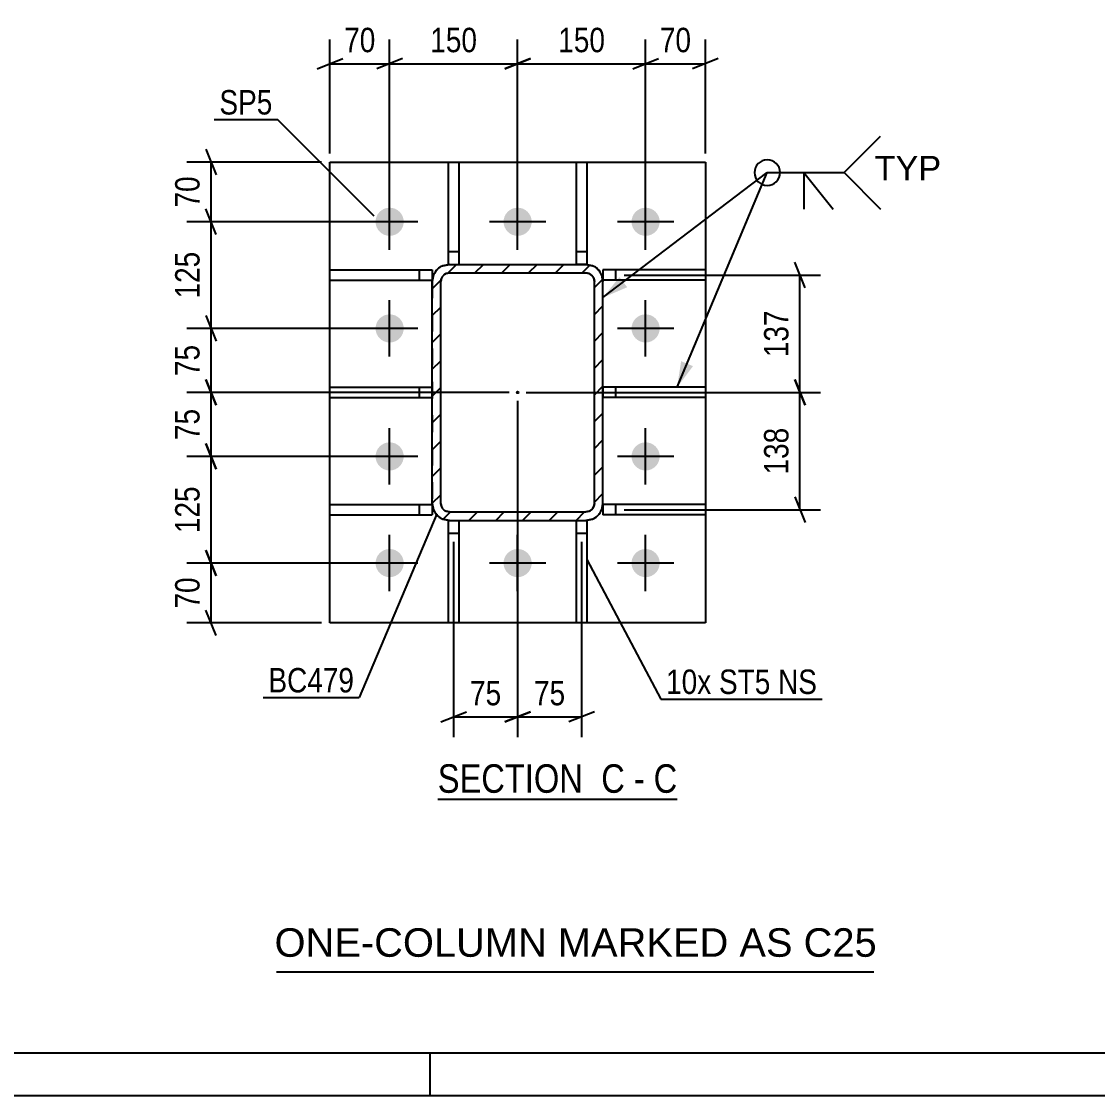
# Model space of a CAD drawing. Header units: millimetres. Extents: x -133 to 461, y -180 to 240.
# Drawn here: x -6.4 to 119.7, y -180.1 to -54.2 of the extents above; entities that cross this region are included whole.
import ezdxf

# ---------------------------------------------------------------- set-up
doc = ezdxf.new("R2010")
doc.units = ezdxf.units.MM
doc.linetypes.add('DXK_LINE_DOT2', pattern=[3.9198, 1.9599, -1.9599])
doc.linetypes.add('DXK_LINE_DOT3', pattern=[5.9187, 2.979, -0.9799, 0.9799, -0.9799])
doc.styles.add('Arial', font='ARIAL.TTF', dxfattribs={"height": 0.2})
doc.styles.add('Arial Narrow', font='ARIALN.TTF', dxfattribs={"height": 0.2})

# ---------------------------------------------------------------- blocks, each defined once
blk = doc.blocks.new('Unknown-284877717-1134')
at = {"color": 5, "linetype": 'Continuous'}
for p, q in [((-127.54, -175.07), (456.46, -175.07)), ((41.46, -180.07), (41.46, -175.07)), ((-132.54, -180.07), (461.46, -180.07))]:
    blk.add_line(p, q, dxfattribs=at)
blk = doc.blocks.new('Unknown-284877717-13 - 2612')
at = {"color": 6, "linetype": 'Continuous'}
blk.add_line((42.35, -145.35), (70.42, -145.35), dxfattribs=at)
at = {"color": 0, "linetype": 'Continuous'}
for points in [[(60.46, -144.6), (60.46, -141.1), (42.35, -141.1), (42.35, -144.6)], [(64.28, -144.6), (64.28, -141.1), (61.51, -141.1), (61.51, -144.6)], [(66.6, -144.6), (66.6, -141.1), (65.33, -141.1), (65.33, -144.6)], [(70.42, -144.6), (70.42, -141.1), (67.65, -141.1), (67.65, -144.6)]]:
    blk.add_wipeout(points, dxfattribs=at)
at = {"color": 7, "linetype": 'Continuous', "style": 'Arial Narrow'}
for s, p in [('SECTION ', (42.35, -144.6)), ('C', (61.51, -144.6)), ('C', (67.65, -144.6)), ('-', (65.33, -144.6))]:
    blk.add_text(s, height=3.34, dxfattribs=at).set_placement(p)
blk = doc.blocks.new('Part-284877717-2659 - 2612')
at = {"color": 2, "linetype": 'Continuous'}
for p, q in [((29.71, -98.28), (29.71, -97.08)), ((29.71, -97.08), (41.71, -97.08)), ((29.71, -98.28), (41.71, -98.28))]:
    blk.add_line(p, q, dxfattribs=at)
at = {"color": 7, "linetype": 'DXK_LINE_DOT2'}
for p, q in [((40.21, -98.28), (40.21, -97.08)), ((41.71, -97.08), (41.71, -98.28)), ((41.71, -97.08), (41.71, -97.08)), ((41.71, -97.08), (41.71, -97.08)), ((41.71, -98.28), (41.71, -98.28)), ((41.71, -98.28), (41.71, -98.28))]:
    blk.add_line(p, q, dxfattribs=at)
blk = doc.blocks.new('Part-284877717-2654 - 2612')
at = {"color": 2, "linetype": 'Continuous'}
for p, q in [((29.71, -84.53), (29.71, -83.33)), ((29.71, -83.33), (41.71, -83.33)), ((41.71, -83.33), (41.71, -84.53)), ((29.71, -84.53), (41.71, -84.53))]:
    blk.add_line(p, q, dxfattribs=at)
at = {"color": 7, "linetype": 'DXK_LINE_DOT2'}
blk.add_line((40.21, -84.53), (40.21, -83.33), dxfattribs=at)
blk = doc.blocks.new('Bolt-284877717-2616 - 2612')
at = {"linetype": 'Continuous'}
for points in [[(35.06, -77.68, -1), (38.36, -77.68, -1)], [(50.06, -77.68, -1), (53.36, -77.68, -1)], [(65.06, -77.68, -1), (68.36, -77.68, -1)], [(35.06, -90.18, -1), (38.36, -90.18, -1)], [(65.06, -90.18, -1), (68.36, -90.18, -1)], [(35.06, -105.18, -1), (38.36, -105.18, -1)], [(65.06, -105.18, -1), (68.36, -105.18, -1)], [(35.06, -117.68, -1), (38.36, -117.68, -1)], [(50.06, -117.68, -1), (53.36, -117.68, -1)], [(65.06, -117.68, -1), (68.36, -117.68, -1)]]:
    blk.add_hatch(color=1, dxfattribs=at).paths.add_polyline_path(points)
at = {"color": 1, "linetype": 'Continuous'}
for p, q in [((36.71, -80.98), (36.71, -74.38)), ((51.71, -80.98), (51.71, -74.38)), ((66.71, -80.98), (66.71, -74.38)), ((40.01, -77.68), (33.41, -77.68)), ((55.01, -77.68), (48.41, -77.68)), ((70.01, -77.68), (63.41, -77.68)), ((36.71, -93.48), (36.71, -86.88)), ((66.71, -93.48), (66.71, -86.88)), ((40.01, -90.18), (33.41, -90.18)), ((70.01, -90.18), (63.41, -90.18)), ((36.71, -108.48), (36.71, -101.88)), ((66.71, -108.48), (66.71, -101.88)), ((40.01, -105.18), (33.41, -105.18)), ((70.01, -105.18), (63.41, -105.18)), ((36.71, -120.98), (36.71, -114.38)), ((51.71, -120.98), (51.71, -114.38)), ((66.71, -120.98), (66.71, -114.38)), ((40.01, -117.68), (33.41, -117.68)), ((55.01, -117.68), (48.41, -117.68)), ((70.01, -117.68), (63.41, -117.68))]:
    blk.add_line(p, q, dxfattribs=at)
blk = doc.blocks.new('Part-284877717-2634 - 2612')
at = {"color": 2, "linetype": 'Continuous'}
for p, q in [((73.71, -110.83), (61.71, -110.83)), ((61.71, -110.83), (61.71, -112.03)), ((73.71, -110.83), (73.71, -112.03)), ((73.71, -112.03), (61.71, -112.03))]:
    blk.add_line(p, q, dxfattribs=at)
at = {"color": 7, "linetype": 'DXK_LINE_DOT2'}
blk.add_line((63.21, -112.03), (63.21, -110.83), dxfattribs=at)
blk = doc.blocks.new('Part-284877717-2639 - 2612')
at = {"color": 2, "linetype": 'Continuous'}
for p, q in [((73.71, -83.33), (61.71, -83.33)), ((61.71, -83.33), (61.71, -84.53)), ((73.71, -83.33), (73.71, -84.53)), ((73.71, -84.53), (61.71, -84.53))]:
    blk.add_line(p, q, dxfattribs=at)
at = {"color": 7, "linetype": 'DXK_LINE_DOT2'}
blk.add_line((63.21, -84.53), (63.21, -83.33), dxfattribs=at)
blk = doc.blocks.new('Part-284877717-2644 - 2612')
at = {"color": 2, "linetype": 'Continuous'}
for p, q in [((73.71, -97.08), (61.71, -97.08)), ((61.71, -97.08), (61.71, -98.28)), ((73.71, -97.08), (73.71, -98.28)), ((73.71, -98.28), (61.71, -98.28))]:
    blk.add_line(p, q, dxfattribs=at)
at = {"color": 7, "linetype": 'DXK_LINE_DOT2'}
blk.add_line((63.21, -98.28), (63.21, -97.08), dxfattribs=at)
blk = doc.blocks.new('Part-284877717-2649 - 2612')
at = {"color": 2, "linetype": 'Continuous'}
for p, q in [((29.71, -112.03), (29.71, -110.83)), ((29.71, -110.83), (41.71, -110.83)), ((41.71, -110.83), (41.71, -112.03)), ((29.71, -112.03), (41.71, -112.03))]:
    blk.add_line(p, q, dxfattribs=at)
at = {"color": 7, "linetype": 'DXK_LINE_DOT2'}
blk.add_line((40.21, -112.03), (40.21, -110.83), dxfattribs=at)
blk = doc.blocks.new('Part-284877717-2664 - 2612')
at = {"color": 2, "linetype": 'Continuous'}
for p, q in [((43.61, -82.68), (43.61, -70.68)), ((43.61, -70.68), (44.81, -70.68)), ((44.81, -70.68), (44.81, -82.68)), ((43.7, -82.68), (43.61, -82.68))]:
    blk.add_line(p, q, dxfattribs=at)
at = {"color": 7, "linetype": 'DXK_LINE_DOT2'}
for p, q in [((43.61, -81.18), (44.81, -81.18)), ((43.61, -82.68), (44.81, -82.68))]:
    blk.add_line(p, q, dxfattribs=at)
blk = doc.blocks.new('Part-284877717-2669 - 2612')
at = {"color": 2, "linetype": 'Continuous'}
for p, q in [((58.61, -82.68), (58.61, -70.68)), ((58.61, -70.68), (59.81, -70.68)), ((59.81, -70.68), (59.81, -82.68)), ((59.81, -82.68), (59.71, -82.68))]:
    blk.add_line(p, q, dxfattribs=at)
at = {"color": 7, "linetype": 'DXK_LINE_DOT2'}
for p, q in [((58.61, -81.18), (59.81, -81.18)), ((59.81, -82.68), (58.61, -82.68))]:
    blk.add_line(p, q, dxfattribs=at)
blk = doc.blocks.new('Part-284877717-2674 - 2612')
at = {"color": 2, "linetype": 'Continuous'}
for p, q in [((43.61, -112.68), (43.71, -112.68)), ((43.61, -124.68), (43.61, -112.68)), ((44.81, -112.68), (44.81, -124.68)), ((44.81, -124.68), (43.61, -124.68))]:
    blk.add_line(p, q, dxfattribs=at)
at = {"color": 7, "linetype": 'DXK_LINE_DOT2'}
for p, q in [((43.71, -112.68), (44.81, -112.68)), ((43.61, -114.18), (44.81, -114.18))]:
    blk.add_line(p, q, dxfattribs=at)
blk = doc.blocks.new('Part-284877717-2679 - 2612')
at = {"color": 2, "linetype": 'Continuous'}
for p, q in [((58.61, -124.68), (58.61, -112.68)), ((59.81, -112.68), (59.7, -112.68)), ((59.81, -112.68), (59.81, -124.68)), ((59.81, -124.68), (58.61, -124.68))]:
    blk.add_line(p, q, dxfattribs=at)
at = {"color": 7, "linetype": 'DXK_LINE_DOT2'}
for p, q in [((58.61, -112.68), (59.7, -112.68)), ((58.61, -114.18), (59.81, -114.18))]:
    blk.add_line(p, q, dxfattribs=at)
blk = doc.blocks.new('Part-284877717-2717 - 2612')
at = {"color": 2, "linetype": 'Continuous'}
for p, q in [((29.71, -124.68), (29.71, -70.68)), ((29.71, -70.68), (73.71, -70.68)), ((73.71, -70.68), (73.71, -124.68)), ((73.71, -124.68), (29.71, -124.68))]:
    blk.add_line(p, q, dxfattribs=at)
blk = doc.blocks.new('Part-284877717-2734 - 2612')
at = {"linetype": 'Continuous'}
h = blk.add_hatch(dxfattribs=at)
h.set_pattern_fill('', scale=0.7, style=0, pattern_type=0)
h.set_pattern_definition([(45, (41.708, -110.6786), (-1.57154, 1.57154), [])])
h.paths.add_polyline_path([(41.71, -84.68), (41.71, -110.68), (41.86, -111.44), (42.29, -112.09), (42.94, -112.53), (43.71, -112.68), (59.71, -112.68), (60.47, -112.53), (61.12, -112.09), (61.56, -111.44), (61.71, -110.68), (61.71, -84.68), (61.56, -83.91), (61.12, -83.26), (60.47, -82.83), (59.71, -82.68), (43.71, -82.68), (42.94, -82.83), (42.29, -83.26), (41.86, -83.91)])
h.paths.add_polyline_path([(43, -83.97), (43.33, -83.75), (43.71, -83.68), (59.71, -83.68), (60.09, -83.75), (60.42, -83.97), (60.63, -84.3), (60.71, -84.68), (60.71, -110.68), (60.63, -111.06), (60.42, -111.39), (60.09, -111.6), (59.71, -111.68), (43.71, -111.68), (43.33, -111.6), (43, -111.39), (42.78, -111.06), (42.71, -110.68), (42.71, -84.68), (42.78, -84.3)])
blk.add_hatch(color=246, dxfattribs=at).paths.add_polyline_path([(51.71, -97.78, -1), (51.71, -97.58, -1)])
at = {"color": 7, "linetype": 'DXK_LINE_DOT2'}
for p, q in [((42.94, -82.83), (43.71, -82.68)), ((43.71, -82.68), (59.71, -82.68)), ((59.71, -82.68), (60.47, -82.83)), ((41.71, -84.68), (41.86, -83.91)), ((42.78, -84.3), (42.71, -84.68)), ((43.71, -83.68), (43.33, -83.75)), ((43.71, -83.68), (59.71, -83.68)), ((60.09, -83.75), (59.71, -83.68)), ((60.71, -84.68), (60.63, -84.3)), ((61.56, -83.91), (61.71, -84.68)), ((41.71, -84.68), (41.71, -110.68)), ((42.71, -110.68), (42.71, -84.68)), ((60.71, -110.68), (60.71, -84.68)), ((61.71, -110.68), (61.71, -84.68)), ((41.86, -111.44), (41.71, -110.68)), ((42.71, -110.68), (42.78, -111.06)), ((60.63, -111.06), (60.71, -110.68)), ((61.71, -110.68), (61.56, -111.44)), ((43.33, -111.6), (43.71, -111.68)), ((43.71, -111.68), (59.71, -111.68)), ((59.71, -111.68), (60.09, -111.6)), ((43.71, -112.68), (42.94, -112.53)), ((43.71, -112.68), (59.71, -112.68)), ((60.47, -112.53), (59.71, -112.68))]:
    blk.add_line(p, q, dxfattribs=at)
at = {"color": 2, "linetype": 'Continuous'}
for p, q in [((43.71, -82.68), (42.94, -82.83)), ((43.71, -82.68), (59.71, -82.68)), ((60.47, -82.83), (59.71, -82.68)), ((41.86, -83.91), (41.71, -84.68)), ((42.71, -84.68), (42.78, -84.3)), ((43.33, -83.75), (43.71, -83.68)), ((43.71, -83.68), (59.71, -83.68)), ((59.71, -83.68), (60.09, -83.75)), ((60.63, -84.3), (60.71, -84.68)), ((61.71, -84.68), (61.56, -83.91)), ((41.71, -110.68), (41.71, -84.68)), ((42.71, -110.68), (42.71, -84.68)), ((60.71, -110.68), (60.71, -84.68)), ((61.71, -110.68), (61.71, -84.68)), ((41.71, -110.68), (41.86, -111.44)), ((42.78, -111.06), (42.71, -110.68)), ((60.71, -110.68), (60.63, -111.06)), ((61.56, -111.44), (61.71, -110.68)), ((43.71, -111.68), (43.33, -111.6)), ((43.71, -111.68), (59.71, -111.68)), ((60.09, -111.6), (59.71, -111.68)), ((42.94, -112.53), (43.71, -112.68)), ((43.71, -112.68), (59.71, -112.68)), ((59.71, -112.68), (60.47, -112.53))]:
    blk.add_line(p, q, dxfattribs=at)
at = {"color": 7, "linetype": 'DXK_LINE_DOT3'}
blk.add_line((51.71, -97.68), (51.71, -97.68), dxfattribs=at)
at = {"color": 246, "linetype": 'DXK_LINE_DOT2'}
blk.add_line((51.71, -97.68), (51.71, -97.68), dxfattribs=at)
at = {"color": 246, "linetype": 'Continuous'}
blk.add_circle((51.71, -97.68), 0.1, dxfattribs=at)
at = {"color": 7, "linetype": 'DXK_LINE_DOT2'}
for centre, radius, start, end in [((43.71, -84.68), 2, 112.5, 157.5), ((59.71, -84.68), 2, 22.5, 67.5), ((43.71, -84.68), 1, 112.5, 157.5), ((59.71, -84.68), 1, 22.5, 67.5), ((43.71, -110.68), 2, 202.5, 247.5), ((43.71, -110.68), 1, 202.5, 247.5), ((59.71, -110.68), 1, 292.5, 337.5), ((59.71, -110.68), 2, 292.5, 337.5)]:
    blk.add_arc(centre, radius, start, end, dxfattribs=at)
at = {"color": 2, "linetype": 'Continuous'}
for centre, radius, start, end in [((43.71, -84.68), 2, 112.5, 157.5), ((59.71, -84.68), 2, 22.5, 67.5), ((43.71, -84.68), 1, 112.5, 157.5), ((59.71, -84.68), 1, 22.5, 67.5), ((43.71, -110.68), 2, 202.5, 247.5), ((43.71, -110.68), 1, 202.5, 247.5), ((59.71, -110.68), 1, 292.5, 337.5), ((59.71, -110.68), 2, 292.5, 337.5)]:
    blk.add_arc(centre, radius, start, end, dxfattribs=at)
blk = doc.blocks.new('StraightDimension-284877717-10302 - 2612')
at = {"color": 7, "linetype": 'Continuous'}
for p, q in [((15.18, -96.18), (16.38, -99.18)), ((50.71, -97.68), (12.93, -97.68)), ((15.78, -105.18), (15.78, -97.68)), ((16.38, -106.68), (15.18, -103.68)), ((35.71, -105.18), (12.93, -105.18))]:
    blk.add_line(p, q, dxfattribs=at)
at = {"color": 0}
blk.add_wipeout([(15.03, -99), (10.83, -99), (10.83, -103.86), (15.03, -103.86)], dxfattribs=at)
at = {"color": 3, "style": 'Arial Narrow'}
blk.add_text('75', height=2.863, rotation=90.0002, dxfattribs=at).set_placement((14.43, -103.26))
blk = doc.blocks.new('StraightDimension-284877717-2772 - 2612')
at = {"color": 7, "linetype": 'Continuous'}
for p, q in [((66.71, -76.68), (66.71, -56.31)), ((73.71, -69.68), (73.71, -56.31)), ((65.21, -59.76), (68.21, -58.56)), ((66.71, -59.16), (73.71, -59.16)), ((75.21, -58.56), (72.21, -59.76))]:
    blk.add_line(p, q, dxfattribs=at)
at = {"color": 0}
blk.add_wipeout([(72.64, -58.41), (72.64, -54.21), (67.78, -54.21), (67.78, -58.41)], dxfattribs=at)
at = {"color": 3, "style": 'Arial Narrow'}
blk.add_text('70', height=2.863, dxfattribs=at).set_placement((68.38, -57.81))
blk = doc.blocks.new('StraightDimension-284877717-10258 - 2612')
at = {"color": 7, "linetype": 'Continuous'}
for p, q in [((36.71, -76.68), (36.71, -56.31)), ((51.71, -76.68), (51.71, -56.31)), ((38.21, -58.56), (35.21, -59.76)), ((36.71, -59.16), (51.71, -59.16)), ((50.21, -59.76), (53.21, -58.56))]:
    blk.add_line(p, q, dxfattribs=at)
at = {"color": 0}
blk.add_wipeout([(47.55, -58.41), (47.55, -54.21), (40.87, -54.21), (40.87, -58.41)], dxfattribs=at)
at = {"color": 3, "style": 'Arial Narrow'}
blk.add_text('150', height=2.863, dxfattribs=at).set_placement((41.47, -57.81))
blk = doc.blocks.new('StraightDimension-284877717-10299 - 2612')
at = {"color": 7, "linetype": 'Continuous'}
for p, q in [((15.18, -69.18), (16.38, -72.18)), ((28.71, -70.68), (12.93, -70.68)), ((15.78, -77.68), (15.78, -70.68)), ((16.38, -79.18), (15.18, -76.18)), ((35.71, -77.68), (12.93, -77.68))]:
    blk.add_line(p, q, dxfattribs=at)
at = {"color": 0}
blk.add_wipeout([(15.03, -71.75), (10.83, -71.75), (10.83, -76.61), (15.03, -76.61)], dxfattribs=at)
at = {"color": 3, "style": 'Arial Narrow'}
blk.add_text('70', height=2.863, rotation=90.0002, dxfattribs=at).set_placement((14.43, -76.01))
blk = doc.blocks.new('StraightDimension-284877717-2797 - 2612')
at = {"color": 7, "linetype": 'Continuous'}
for p, q in [((51.71, -98.68), (51.71, -138.1)), ((59.21, -115.18), (59.21, -138.1)), ((50.21, -136.3), (53.21, -135.1)), ((51.71, -135.7), (59.21, -135.7)), ((60.71, -135.1), (57.71, -136.3))]:
    blk.add_line(p, q, dxfattribs=at)
at = {"color": 0}
blk.add_wipeout([(57.89, -134.95), (57.89, -130.75), (53.03, -130.75), (53.03, -134.95)], dxfattribs=at)
at = {"color": 3, "style": 'Arial Narrow'}
blk.add_text('75', height=2.863, dxfattribs=at).set_placement((53.63, -134.35))
blk = doc.blocks.new('StraightDimension-284877717-10304 - 2612')
at = {"color": 7, "linetype": 'Continuous'}
for p, q in [((15.18, -116.18), (16.38, -119.18)), ((35.71, -117.68), (12.93, -117.68)), ((15.78, -124.68), (15.78, -117.68)), ((16.38, -126.18), (15.18, -123.18)), ((28.71, -124.68), (12.93, -124.68))]:
    blk.add_line(p, q, dxfattribs=at)
at = {"color": 0}
blk.add_wipeout([(15.03, -118.75), (10.83, -118.75), (10.83, -123.61), (15.03, -123.61)], dxfattribs=at)
at = {"color": 3, "style": 'Arial Narrow'}
blk.add_text('70', height=2.863, rotation=90.0002, dxfattribs=at).set_placement((14.43, -123.01))
blk = doc.blocks.new('StraightDimension-284877717-2757 - 2612')
at = {"color": 7, "linetype": 'Continuous'}
for p, q in [((85.4, -99.18), (84.2, -96.18)), ((52.71, -97.68), (87.2, -97.68)), ((84.8, -111.43), (84.8, -97.68)), ((84.2, -109.93), (85.4, -112.93)), ((64.21, -111.43), (87.2, -111.43))]:
    blk.add_line(p, q, dxfattribs=at)
at = {"color": 0}
blk.add_wipeout([(84.05, -101.21), (79.85, -101.21), (79.85, -107.9), (84.05, -107.9)], dxfattribs=at)
at = {"color": 3, "style": 'Arial Narrow'}
blk.add_text('138', height=2.863, rotation=90.0002, dxfattribs=at).set_placement((83.45, -107.3))
blk = doc.blocks.new('StraightDimension-284877717-2764 - 2612')
at = {"color": 7, "linetype": 'Continuous'}
for p, q in [((85.4, -85.43), (84.2, -82.43)), ((64.21, -83.93), (87.2, -83.93)), ((84.8, -97.68), (84.8, -83.93)), ((84.2, -96.18), (85.4, -99.18)), ((52.71, -97.68), (87.2, -97.68))]:
    blk.add_line(p, q, dxfattribs=at)
at = {"color": 0}
blk.add_wipeout([(84.05, -87.46), (79.85, -87.46), (79.85, -94.15), (84.05, -94.15)], dxfattribs=at)
at = {"color": 3, "style": 'Arial Narrow'}
blk.add_text('137', height=2.863, rotation=90.0002, dxfattribs=at).set_placement((83.45, -93.55))
blk = doc.blocks.new('StraightDimension-284877717-2786 - 2612')
at = {"color": 7, "linetype": 'Continuous'}
for p, q in [((29.71, -69.68), (29.71, -56.31)), ((36.71, -76.68), (36.71, -56.31)), ((28.21, -59.76), (31.21, -58.56)), ((29.71, -59.16), (36.71, -59.16)), ((38.21, -58.56), (35.21, -59.76))]:
    blk.add_line(p, q, dxfattribs=at)
at = {"color": 0}
blk.add_wipeout([(35.64, -58.41), (35.64, -54.21), (30.78, -54.21), (30.78, -58.41)], dxfattribs=at)
at = {"color": 3, "style": 'Arial Narrow'}
blk.add_text('70', height=2.863, dxfattribs=at).set_placement((31.38, -57.81))
blk = doc.blocks.new('StraightDimension-284877717-2805 - 2612')
at = {"color": 7, "linetype": 'Continuous'}
for p, q in [((51.71, -98.68), (51.71, -138.1)), ((44.21, -115.18), (44.21, -138.1)), ((42.71, -136.3), (45.71, -135.1)), ((44.21, -135.7), (51.71, -135.7)), ((53.21, -135.1), (50.21, -136.3))]:
    blk.add_line(p, q, dxfattribs=at)
at = {"color": 0}
blk.add_wipeout([(50.39, -134.95), (50.39, -130.75), (45.53, -130.75), (45.53, -134.95)], dxfattribs=at)
at = {"color": 3, "style": 'Arial Narrow'}
blk.add_text('75', height=2.863, dxfattribs=at).set_placement((46.13, -134.35))
blk = doc.blocks.new('StraightDimension-284877717-10260 - 2612')
at = {"color": 7, "linetype": 'Continuous'}
for p, q in [((51.71, -76.68), (51.71, -56.31)), ((66.71, -76.68), (66.71, -56.31)), ((53.21, -58.56), (50.21, -59.76)), ((51.71, -59.16), (66.71, -59.16)), ((65.21, -59.76), (68.21, -58.56))]:
    blk.add_line(p, q, dxfattribs=at)
at = {"color": 0}
blk.add_wipeout([(62.55, -58.41), (62.55, -54.21), (55.87, -54.21), (55.87, -58.41)], dxfattribs=at)
at = {"color": 3, "style": 'Arial Narrow'}
blk.add_text('150', height=2.863, dxfattribs=at).set_placement((56.47, -57.81))
blk = doc.blocks.new('StraightDimension-284877717-10300 - 2612')
at = {"color": 7, "linetype": 'Continuous'}
for p, q in [((16.38, -79.18), (15.18, -76.18)), ((35.71, -77.68), (12.93, -77.68)), ((15.78, -90.18), (15.78, -77.68)), ((15.18, -88.68), (16.38, -91.68)), ((35.71, -90.18), (12.93, -90.18))]:
    blk.add_line(p, q, dxfattribs=at)
at = {"color": 0}
blk.add_wipeout([(15.03, -80.59), (10.83, -80.59), (10.83, -87.27), (15.03, -87.27)], dxfattribs=at)
at = {"color": 3, "style": 'Arial Narrow'}
blk.add_text('125', height=2.863, rotation=90.0002, dxfattribs=at).set_placement((14.43, -86.67))
blk = doc.blocks.new('StraightDimension-284877717-10301 - 2612')
at = {"color": 7, "linetype": 'Continuous'}
for p, q in [((15.18, -88.68), (16.38, -91.68)), ((35.71, -90.18), (12.93, -90.18)), ((15.78, -97.68), (15.78, -90.18)), ((16.38, -99.18), (15.18, -96.18)), ((50.71, -97.68), (12.93, -97.68))]:
    blk.add_line(p, q, dxfattribs=at)
at = {"color": 0}
blk.add_wipeout([(15.03, -91.5), (10.83, -91.5), (10.83, -96.36), (15.03, -96.36)], dxfattribs=at)
at = {"color": 3, "style": 'Arial Narrow'}
blk.add_text('75', height=2.863, rotation=90.0002, dxfattribs=at).set_placement((14.43, -95.76))
blk = doc.blocks.new('StraightDimension-284877717-10303 - 2612')
at = {"color": 7, "linetype": 'Continuous'}
for p, q in [((15.18, -103.68), (16.38, -106.68)), ((35.71, -105.18), (12.93, -105.18)), ((15.78, -117.68), (15.78, -105.18)), ((16.38, -119.18), (15.18, -116.18)), ((35.71, -117.68), (12.93, -117.68))]:
    blk.add_line(p, q, dxfattribs=at)
at = {"color": 0}
blk.add_wipeout([(15.03, -108.09), (10.83, -108.09), (10.83, -114.77), (15.03, -114.77)], dxfattribs=at)
at = {"color": 3, "style": 'Arial Narrow'}
blk.add_text('125', height=2.863, rotation=90.0002, dxfattribs=at).set_placement((14.43, -114.17))
blk = doc.blocks.new('Unknown-284877717-10881')
at = {"color": 7, "linetype": 'Continuous'}
blk.add_line((23.46, -165.57), (93.46, -165.57), dxfattribs=at)
at = {"color": 7, "style": 'Arial'}
blk.add_text('ONE-COLUMN MARKED AS C25', height=3.3428, dxfattribs=at).set_placement((23.22, -163.82))
blk = doc.blocks.new('Mark-284877717-2713 - 2612')
at = {"color": 0}
blk.add_wipeout([(22.97, -65.11), (22.97, -62.11), (16.76, -62.11), (16.76, -65.11)], dxfattribs=at)
blk.add_wipeout([(22.97, -65.11), (22.97, -62.11), (16.76, -62.11), (16.76, -65.11)], dxfattribs=at)
at = {"color": 30, "linetype": 'Continuous'}
for p in [(16.16, -65.71), (34.89, -77.03)]:
    blk.add_line(p, (23.57, -65.71), dxfattribs=at)
at = {"color": 3, "style": 'Arial Narrow'}
blk.add_text('SP5', height=2.863, dxfattribs=at).set_placement((16.76, -65.11))
blk = doc.blocks.new('Mark-284877717-2730 - 2612')
at = {"color": 0}
blk.add_wipeout([(32.55, -132.84), (32.55, -129.84), (22.5, -129.84), (22.5, -132.84)], dxfattribs=at)
blk.add_wipeout([(32.55, -132.84), (32.55, -129.84), (22.5, -129.84), (22.5, -132.84)], dxfattribs=at)
at = {"color": 30, "linetype": 'Continuous'}
for p in [(42.23, -111.92), (21.9, -133.44)]:
    blk.add_line(p, (33.15, -133.44), dxfattribs=at)
at = {"color": 3, "style": 'Arial Narrow'}
blk.add_text('BC479', height=2.863, dxfattribs=at).set_placement((22.5, -132.84))
blk = doc.blocks.new('WeldMark-284877717-2867 - 2612')
at = {"linetype": 'Continuous'}
for points in [[(64.55, -85.35), (61.71, -86.57), (63.64, -84.16)], [(72.26, -94.6), (70.4, -97.08), (70.87, -94.02)]]:
    blk.add_hatch(color=30, dxfattribs=at).paths.add_polyline_path(points)
at = {"color": 30, "linetype": 'Continuous'}
for p, q in [((61.71, -86.57), (80.96, -71.92)), ((70.4, -97.08), (80.96, -71.92)), ((80.96, -71.92), (89.96, -71.92))]:
    blk.add_line(p, q, dxfattribs=at)
at = {"color": 3, "linetype": 'Continuous'}
for q in [(88.68, -76.21), (85.25, -76.21)]:
    blk.add_line((85.25, -71.92), q, dxfattribs=at)
for start, end in [(90, 270), (270, 90)]:
    blk.add_arc((80.96, -71.92), 1.5, start, end, dxfattribs=at)
at = {"color": 0, "linetype": 'Continuous'}
blk.add_wipeout([(101.34, -72.82), (101.34, -69.82), (93.56, -69.82), (93.56, -72.82)], dxfattribs=at)
blk.add_wipeout([(101.34, -72.82), (101.34, -69.82), (93.56, -69.82), (93.56, -72.82)], dxfattribs=at)
at = {"color": 3, "linetype": 'Continuous'}
for q in [(94.25, -67.64), (94.25, -76.21)]:
    blk.add_line((89.96, -71.92), q, dxfattribs=at)
at = {"color": 3, "linetype": 'Continuous', "style": 'Arial'}
blk.add_text('TYP', height=2.865, dxfattribs=at).set_placement((93.56, -72.82))
blk = doc.blocks.new('MarkSet-284877717-2924 - 2612')
at = {"color": 0}
for points in [[(74.41, -133.02), (74.41, -130.02), (69.11, -130.02), (69.11, -133.02)], [(81.33, -133.02), (81.33, -130.02), (75.31, -130.02), (75.31, -133.02)], [(86.8, -133.02), (86.8, -130.02), (82.23, -130.02), (82.23, -133.02)]]:
    blk.add_wipeout(points, dxfattribs=at)
for points in [[(74.41, -133.02), (74.41, -130.02), (69.11, -130.02), (69.11, -133.02)], [(81.33, -133.02), (81.33, -130.02), (75.31, -130.02), (75.31, -133.02)], [(86.8, -133.02), (86.8, -130.02), (82.23, -130.02), (82.23, -133.02)]]:
    blk.add_wipeout(points, dxfattribs=at)
at = {"color": 30, "linetype": 'Continuous'}
for p, q in [((59.81, -117.25), (68.51, -133.62)), ((68.51, -133.62), (87.4, -133.62))]:
    blk.add_line(p, q, dxfattribs=at)
at = {"color": 3, "style": 'Arial Narrow'}
for s, p in [('10x', (69.11, -133.02)), ('ST5', (75.31, -133.02)), ('NS', (82.23, -133.02))]:
    blk.add_text(s, height=2.863, dxfattribs=at).set_placement(p)

msp = doc.modelspace()

# ---------------------------------------------------------------- block references
for name in ['Unknown-284877717-1134', 'Part-284877717-2717 - 2612', 'Part-284877717-2664 - 2612', 'Part-284877717-2669 - 2612', 'Bolt-284877717-2616 - 2612', 'Part-284877717-2734 - 2612', 'Part-284877717-2654 - 2612', 'Part-284877717-2639 - 2612', 'Part-284877717-2659 - 2612', 'Part-284877717-2644 - 2612', 'Part-284877717-2649 - 2612', 'Part-284877717-2634 - 2612', 'Part-284877717-2674 - 2612', 'Part-284877717-2679 - 2612', 'Unknown-284877717-10881']:
    msp.add_blockref(name, (0, 0))

# ---------------------------------------------------------------- next in the draw order: block references
for name in ['StraightDimension-284877717-10258 - 2612', 'StraightDimension-284877717-2772 - 2612', 'StraightDimension-284877717-10302 - 2612', 'StraightDimension-284877717-10304 - 2612', 'Unknown-284877717-13 - 2612']:
    msp.add_blockref(name, (0, 0))

# ---------------------------------------------------------------- next in the draw order: block references
for name in ['StraightDimension-284877717-10260 - 2612', 'StraightDimension-284877717-10299 - 2612', 'StraightDimension-284877717-2797 - 2612', 'StraightDimension-284877717-10303 - 2612']:
    msp.add_blockref(name, (0, 0))

# ---------------------------------------------------------------- next in the draw order: block references
for name in ['StraightDimension-284877717-2786 - 2612', 'StraightDimension-284877717-2757 - 2612', 'MarkSet-284877717-2924 - 2612']:
    msp.add_blockref(name, (0, 0))

# ---------------------------------------------------------------- next in the draw order: block references
for name in ['StraightDimension-284877717-10300 - 2612', 'StraightDimension-284877717-2764 - 2612']:
    msp.add_blockref(name, (0, 0))

# ---------------------------------------------------------------- next in the draw order: block references
for name in ['Mark-284877717-2713 - 2612', 'WeldMark-284877717-2867 - 2612', 'StraightDimension-284877717-2805 - 2612']:
    msp.add_blockref(name, (0, 0))

# ---------------------------------------------------------------- next in the draw order: block references
for name in ['StraightDimension-284877717-10301 - 2612', 'Mark-284877717-2730 - 2612']:
    msp.add_blockref(name, (0, 0))

doc.saveas('drawing.dxf')
